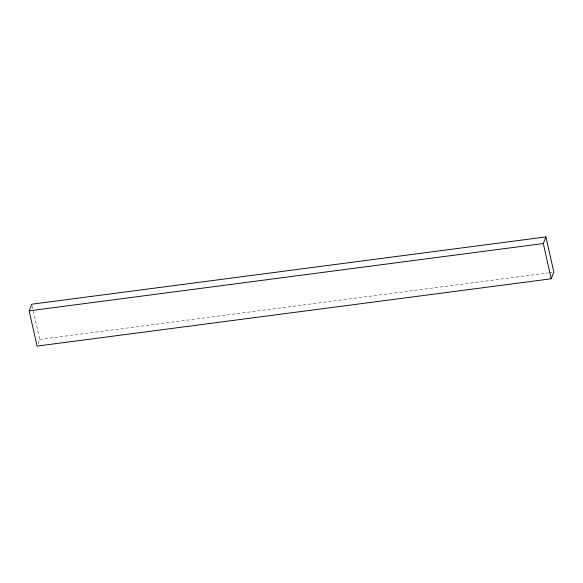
<?xml version="1.0" encoding="UTF-8"?>
<svg xmlns="http://www.w3.org/2000/svg" width="583" height="583" viewBox="0 0 583 583"><rect width="100%" height="100%" fill="white"/><g stroke="black" fill="none" stroke-linecap="round" stroke-linejoin="round"><path stroke-width="0.44" stroke-dasharray="2.92 2.19" d="M38.055 343.606L39.71 339.466L32.976 309.5M39.71 339.466L548.435 272.873M549.339 272.749L552.043 272.399M32.182 305.973L32.779 308.618"/><path stroke-width="0.87" d="M29.15 310.841L31.788 304.209L545.928 236.909L553.85 272.159L551.212 278.791L37.072 346.091L29.15 310.841L543.29 243.534L545.928 236.909M543.29 243.534L551.212 278.791"/></g></svg>
